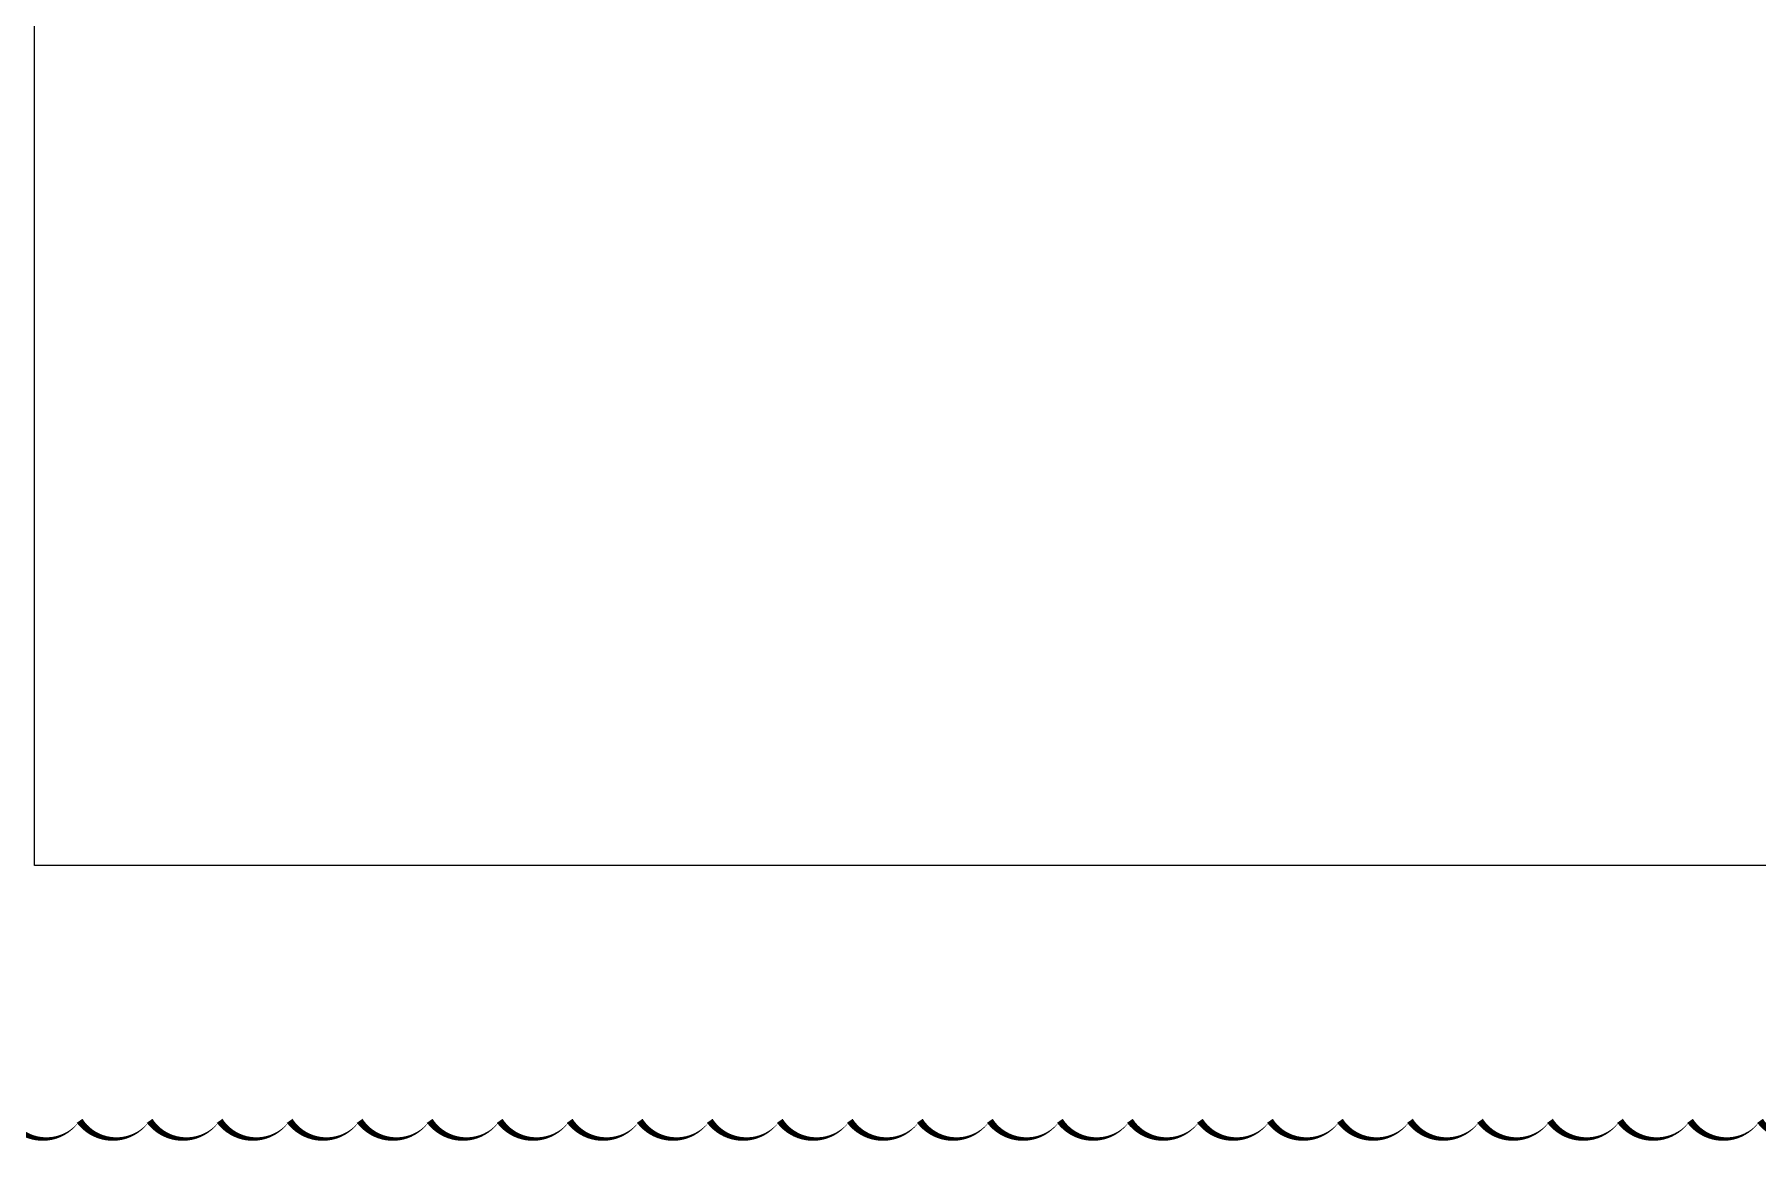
# Model space of a CAD drawing. Extents: x 1849385 to 2804940, y -773301 to -409130.
# Drawn here: x 2428822 to 2551865, y -728228 to -649091 of the extents above; entities that cross this region are included whole.
import ezdxf
from ezdxf.enums import TextEntityAlignment as Align

# ---------------------------------------------------------------- set-up
doc = ezdxf.new("R2010")
doc.units = 0
for name, color, linetype in [('#标注', 1, 'Continuous'), ('C-SHET-SHBD', 4, 'Continuous'), ('dim', 7, 'Continuous')]:
    doc.layers.add(name, color=color, linetype=linetype)
doc.styles.add('XD2008', font='@1romans.shx', dxfattribs={"width": 0.7, "bigfont": '!hztxt.shx'})

# ---------------------------------------------------------------- blocks, each defined once
blk = doc.blocks.new('A3文本框')
at = {"layer": 'Defpoints', "ltscale": 500}
blk.add_lwpolyline([(10, -10), (-420, -10), (-420, 297), (10, 297)], close=True, dxfattribs=at)
at = {"layer": 'C-SHET-SHBD', "style": 'XD2008', "width": 0.7}
for tag, height, p in [('子项名称', 4.5, (-37.49, 35.41)), ('图名', 4.5, (-37.49, 24.27)), ('比例', 3, (-56.3, 8.25)), ('MQJD-01', 3, (-13.24, 2.27))]:
    blk.add_attdef(tag, text='', height=height, dxfattribs=at).set_placement(p, align=Align.CENTER)

msp = doc.modelspace()

# ---------------------------------------------------------------- linework, layer by layer
at = {"layer": '#标注', "color": 6}
msp.add_lwpolyline([(2557044.6, -726675.4, 0, 500, -0.52056705), (2552044.6, -726675.4, 0, 500, -0.52056705), (2547044.6, -726675.4, 0, 500, -0.52056705), (2542044.6, -726675.4, 0, 500, -0.52056705), (2537044.6, -726675.4, 0, 500, -0.52056705), (2532044.6, -726675.4, 0, 500, -0.52056705), (2527044.6, -726675.4, 0, 500, -0.52056705), (2522044.6, -726675.4, 0, 500, -0.52056705), (2517044.6, -726675.4, 0, 500, -0.52056705), (2512044.6, -726675.4, 0, 500, -0.52056705), (2507044.6, -726675.4, 0, 500, -0.52056705), (2502044.6, -726675.4, 0, 500, -0.52056705), (2497044.6, -726675.4, 0, 500, -0.52056705), (2492044.6, -726675.4, 0, 500, -0.52056705), (2487044.6, -726675.4, 0, 500, -0.52056705), (2482044.6, -726675.4, 0, 500, -0.52056705), (2477044.6, -726675.4, 0, 500, -0.52056705), (2472044.6, -726675.4, 0, 500, -0.52056705), (2467044.6, -726675.4, 0, 500, -0.52056705), (2462044.6, -726675.4, 0, 500, -0.52056705), (2457044.6, -726675.4, 0, 500, -0.52056705), (2452044.6, -726675.4, 0, 500, -0.52056705), (2447044.6, -726675.4, 0, 500, -0.52056705), (2442044.6, -726675.4, 0, 500, -0.52056705), (2437044.6, -726675.4, 0, 500, -0.52056705), (2432044.6, -726675.4, 0, 500, -0.52056705), (2427044.6, -726675.4, 0, 500, -0.52056705)], format="xyseb", dxfattribs=at)

# ---------------------------------------------------------------- block references
at = {"layer": 'dim', "color": 0, "xscale": 700, "yscale": 700, "zscale": 700}
msp.add_blockref('A3文本框', (2722822.4, -701441.4), dxfattribs=at)

doc.saveas('drawing.dxf')
